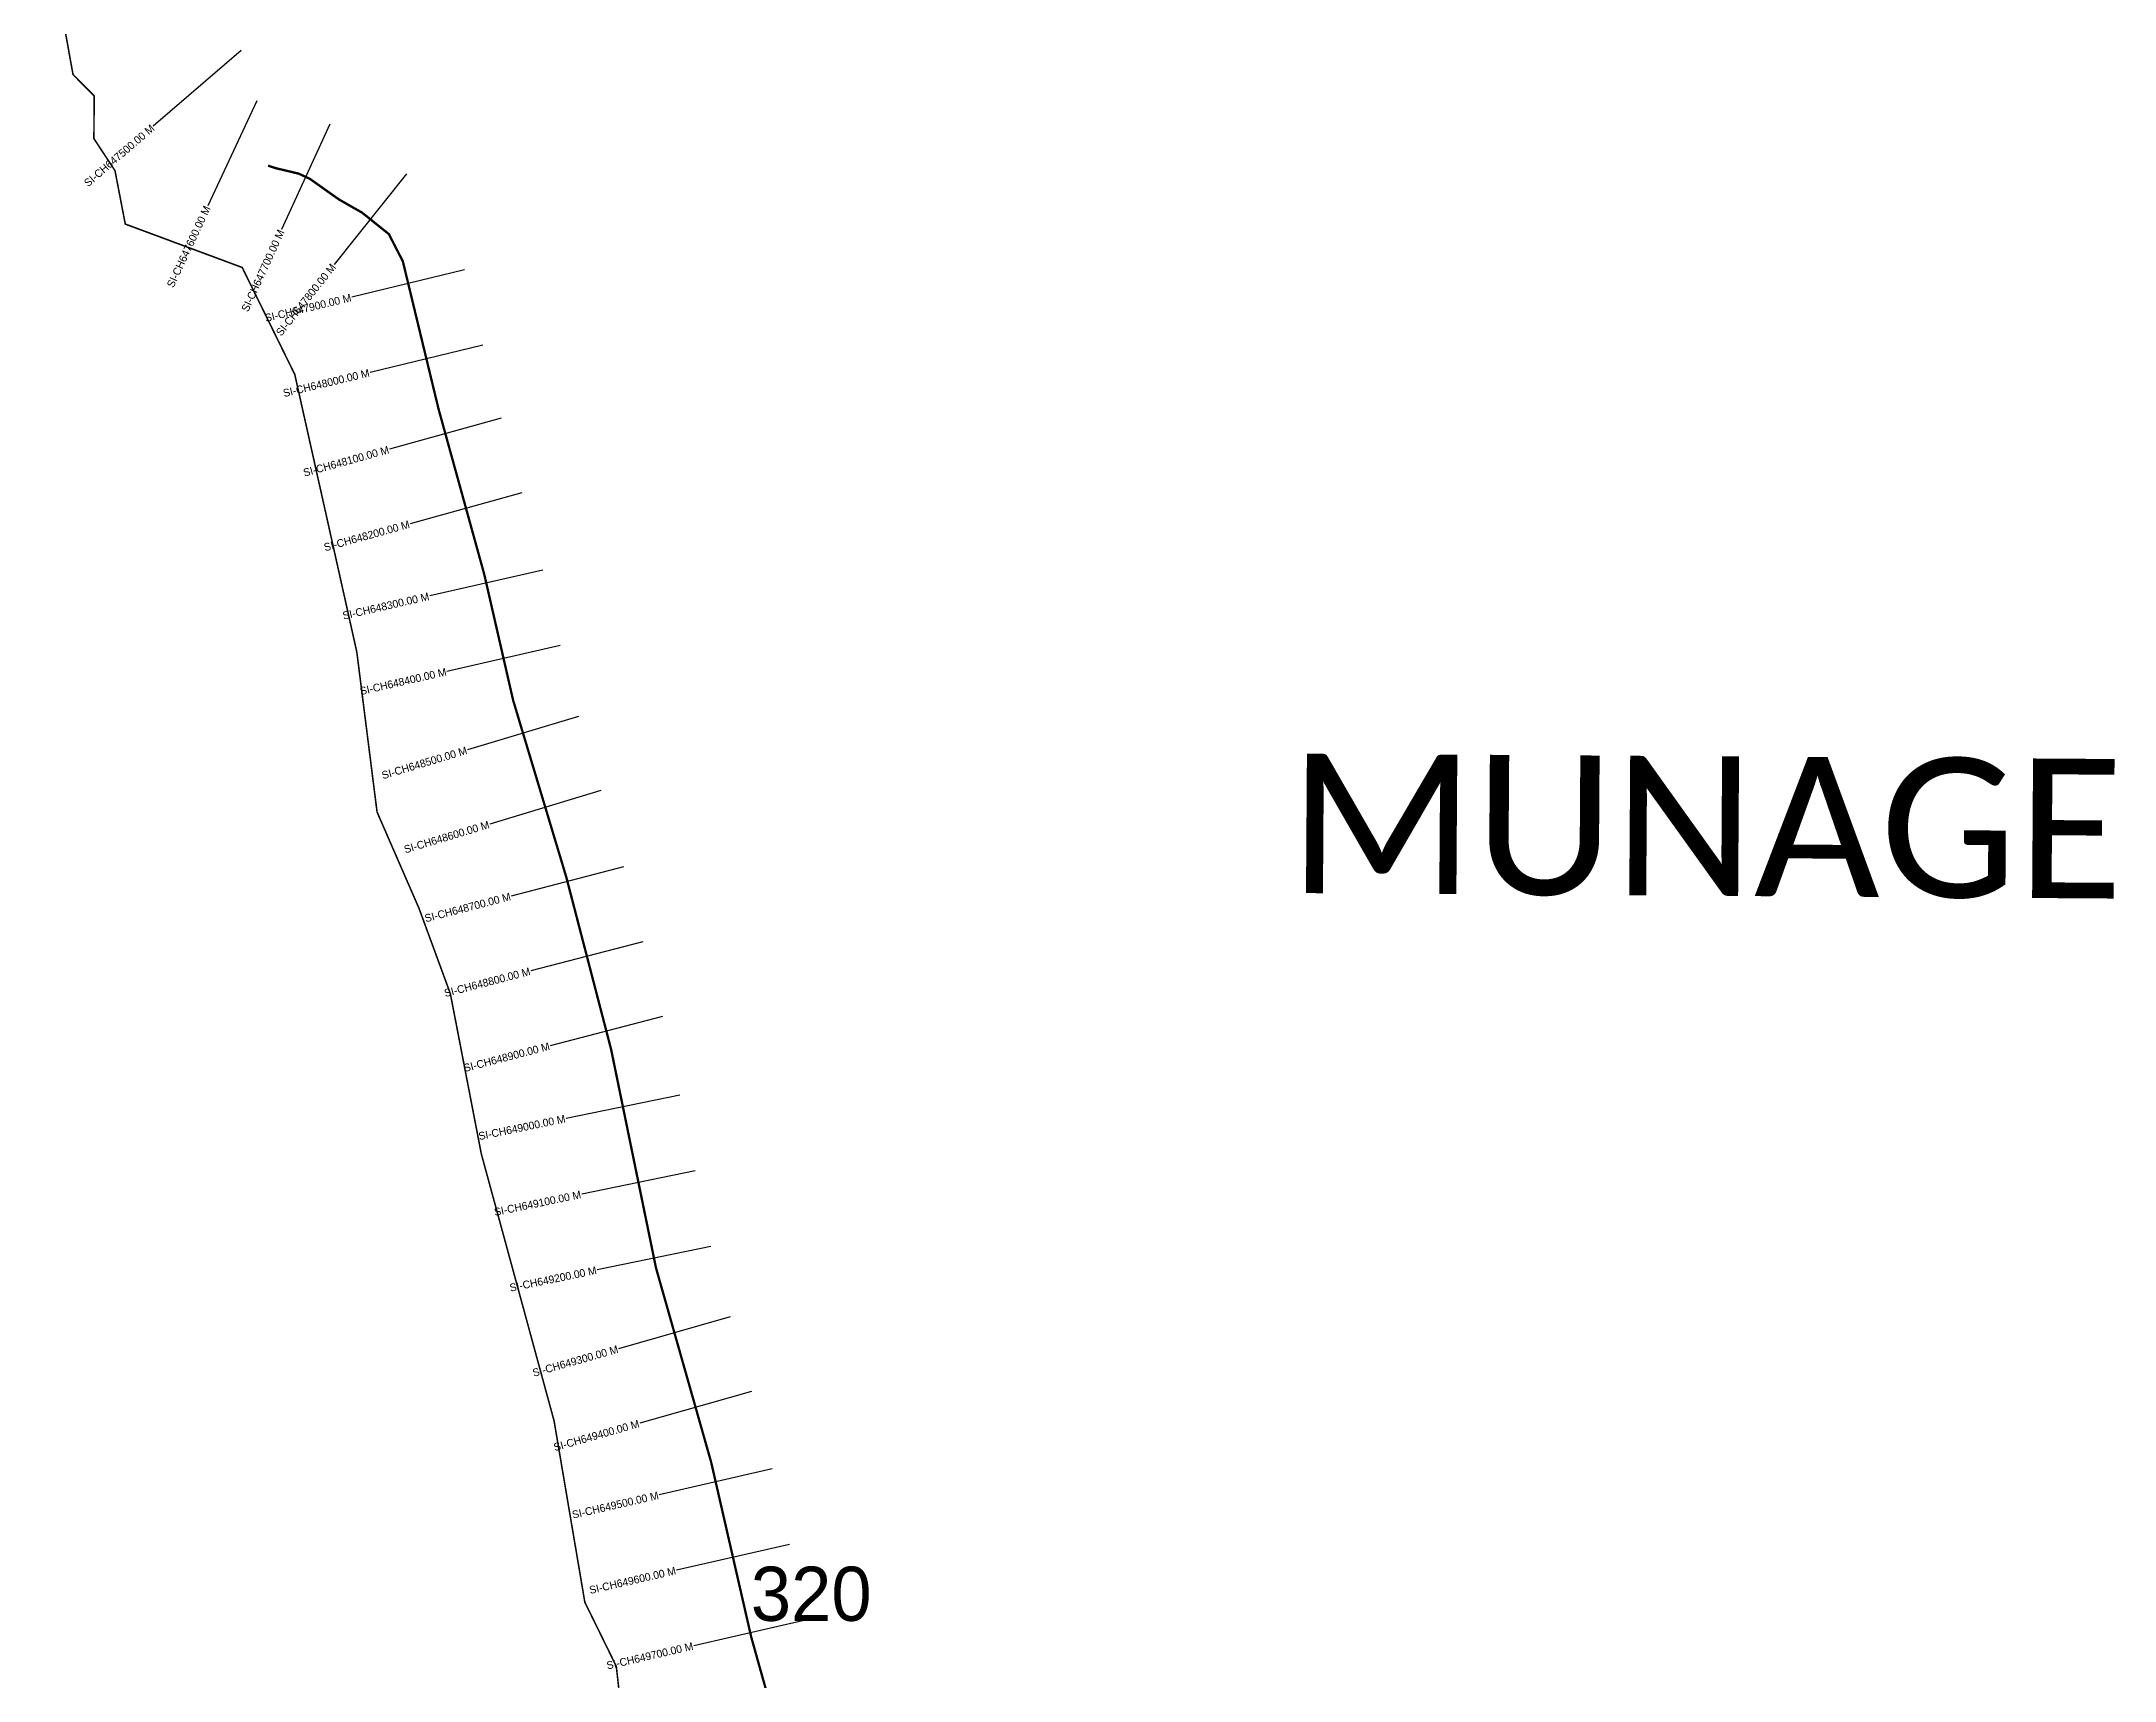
# Model space of a CAD drawing. Header units: metres. Extents: x 330156 to 335574, y 1792679 to 1800485.
# Drawn here: x 330668 to 333349, y 1794760 to 1796879 of the extents above; entities that cross this region are included whole.
import ezdxf
from ezdxf.enums import TextEntityAlignment as Align

# ---------------------------------------------------------------- set-up
doc = ezdxf.new("R2010")
doc.units = ezdxf.units.M
for name, color, linetype in [('CS', 134, 'Continuous'), ('CSMark', 6, 'Continuous'), ('NATURALLY PROTECTED', 3, 'Continuous'), ('VILLAGE NAME', 250, 'Continuous')]:
    doc.layers.add(name, color=color, linetype=linetype)

msp = doc.modelspace()

# ---------------------------------------------------------------- linework, layer by layer
at = {"color": 6, "const_width": 2}
msp.add_lwpolyline([(331437.4, 1794543.8), (331411.4, 1794778.2), (331370.7, 1794861.1), (331330.9, 1795095.6), (331236.8, 1795440.7), (331196.8, 1795647.6), (331156.2, 1795758.1), (331102, 1795882.5), (331075.8, 1796089.4), (330995.6, 1796448.1), (330927.6, 1796586.4), (330776.4, 1796642.5), (330763.1, 1796711.5), (330735.8, 1796753), (330736.2, 1796808.1), (330708.8, 1796835.8), (330669, 1797056.6)], dxfattribs=at)
at = {"layer": 'CS'}
for p, q in [((330926.4, 1796866.8), (330812.6, 1796769)), ((330946.5, 1796802), (330883, 1796666.1)), ((331040.9, 1796771.7), (330978.6, 1796635.3)), ((331140, 1796707.4), (331046.4, 1796590.2)), ((331215.2, 1796583.2), (331069.4, 1796547.9)), ((331238.7, 1796486), (331092.9, 1796450.7)), ((331262.7, 1796391.4), (331118.1, 1796351.5)), ((331289.3, 1796295.1), (331144.7, 1796255.1)), ((331316.3, 1796195.3), (331170.1, 1796161.8)), ((331338.6, 1796097.9), (331192.4, 1796064.3)), ((331362.6, 1796006), (331218.9, 1795962.8)), ((331391.4, 1795910.2), (331247.7, 1795867)), ((331420.7, 1795811.7), (331275.6, 1795773.9)), ((331445.9, 1795714.9), (331300.7, 1795677.1)), ((331471.1, 1795618.1), (331325.9, 1795580.4)), ((331493.4, 1795516.7), (331346.4, 1795486.5)), ((331513.5, 1795418.7), (331366.6, 1795388.5)), ((331533.6, 1795320.8), (331386.7, 1795290.6)), ((331558.7, 1795229.8), (331414.4, 1795188.8)), ((331586.1, 1795133.6), (331441.8, 1795092.6)), ((331613, 1795033.3), (331466.8, 1794999.8)), ((331635.4, 1794935.8), (331489.2, 1794902.3)), ((331657.8, 1794838.4), (331511.6, 1794804.8))]:
    msp.add_line(p, q, dxfattribs=at)
at = {"layer": 'NATURALLY PROTECTED', "const_width": 3, "flags": 128}
msp.add_lwpolyline([(330961, 1796718.1), (330971.3, 1796714.7), (331000.6, 1796707.7), (331015.1, 1796701), (331035.8, 1796686.3), (331053.1, 1796674.1), (331082.6, 1796657.3), (331117.2, 1796629.6), (331135.3, 1796594.5), (331147, 1796546.1), (331181.5, 1796403.5), (331240.7, 1796189.5), (331278, 1796026.8), (331346.7, 1795798.4), (331404.7, 1795575.6), (331462.7, 1795293.3), (331534.1, 1795041.9), (331586, 1794815.6), (331650.8, 1794584.6)], dxfattribs=at)

# ---------------------------------------------------------------- texts
at = {"insert": (331585.4, 1794907), "char_height": 70, "attachment_point": 1}
msp.add_mtext_dynamic_manual_height_columns('320', width=228.038, gutter_width=1, heights=[0], dxfattribs=at)
at = {"layer": 'CSMark'}
for s, rotation, p in [('SI-CH647500.00 M', 40.7007, (330811.9, 1796768.4)), ('SI-CH647600.00 M', 64.9566, (330882.6, 1796665.2)), ('SI-CH647700.00 M', 65.447, (330978.2, 1796634.4)), ('SI-CH647800.00 M', 51.3564, (331045.7, 1796589.4)), ('SI-CH647900.00 M', 13.5992, (331068.4, 1796547.7)), ('SI-CH648000.00 M', 13.5992, (331091.9, 1796450.5)), ('SI-CH648100.00 M', 15.453, (331117.1, 1796351.2)), ('SI-CH648200.00 M', 15.453, (331143.8, 1796254.8)), ('SI-CH648300.00 M', 12.9249, (331169.1, 1796161.6)), ('SI-CH648400.00 M', 12.9249, (331191.5, 1796064.1)), ('SI-CH648500.00 M', 16.7327, (331218, 1795962.5)), ('SI-CH648600.00 M', 16.7327, (331246.8, 1795866.7)), ('SI-CH648700.00 M', 14.5903, (331274.6, 1795773.6)), ('SI-CH648800.00 M', 14.5903, (331299.8, 1795676.9)), ('SI-CH648900.00 M', 14.5903, (331325, 1795580.1)), ('SI-CH649000.00 M', 11.6212, (331345.4, 1795486.3)), ('SI-CH649100.00 M', 11.6212, (331365.6, 1795388.3)), ('SI-CH649200.00 M', 11.6212, (331385.7, 1795290.4)), ('SI-CH649300.00 M', 15.8523, (331413.5, 1795188.5)), ('SI-CH649400.00 M', 15.8523, (331440.8, 1795092.3)), ('SI-CH649500.00 M', 12.9233, (331465.9, 1794999.5)), ('SI-CH649600.00 M', 12.9233, (331488.2, 1794902.1)), ('SI-CH649700.00 M', 12.9233, (331510.6, 1794804.6))]:
    msp.add_text(s, height=10, rotation=rotation, dxfattribs=at).set_placement(p, align=Align.MIDDLE_RIGHT)
at = {"layer": 'VILLAGE NAME', "insert": (332281.6, 1795958.2), "char_height": 180.345, "attachment_point": 1, "rotation": 359.6139}
msp.add_mtext_dynamic_manual_height_columns('{\\fCalibri|b0|i0|c0|p34;MUNAGE}', width=1779.605, gutter_width=901.7, heights=[0], dxfattribs=at)

doc.saveas('drawing.dxf')
